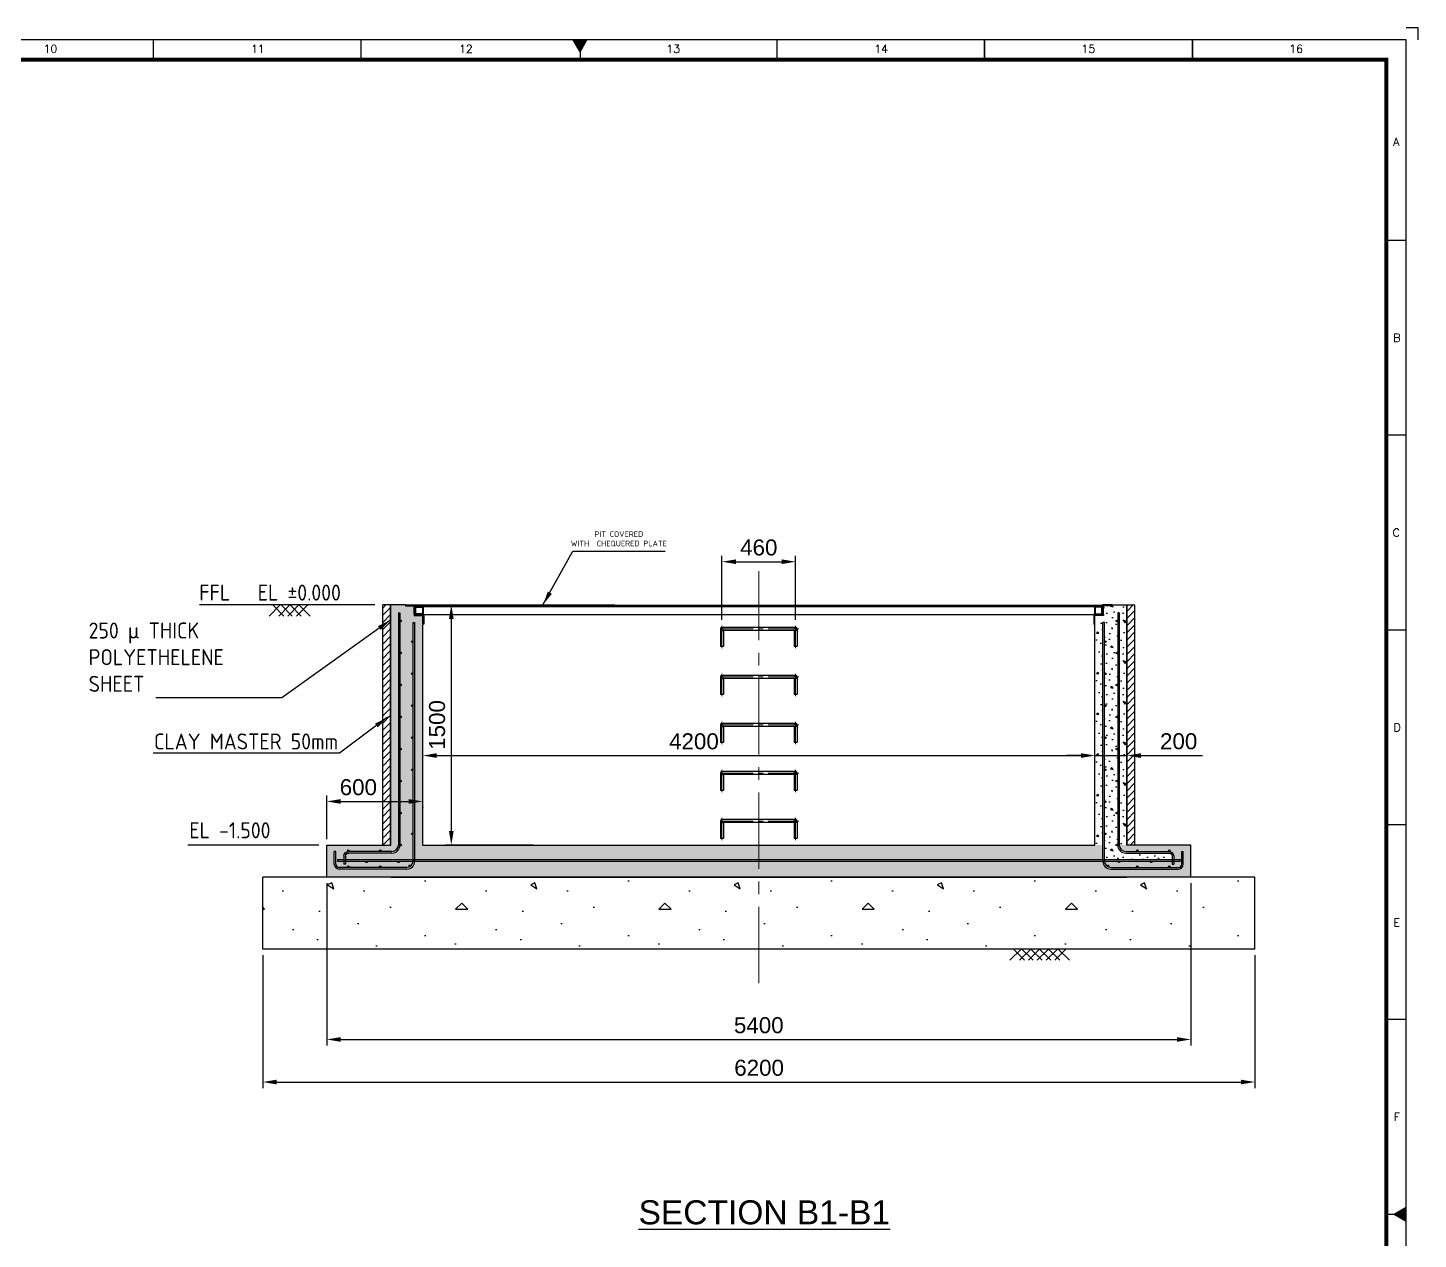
# Model space of a CAD drawing. Header units: millimetres. Extents: x -1055 to 11244, y -20673 to 2560.
# Drawn here: x 2472 to 2819.5, y 290.3 to 593 of the extents above; entities that cross this region are included whole.
import ezdxf
from ezdxf.enums import TextEntityAlignment as Align

# ---------------------------------------------------------------- set-up
doc = ezdxf.new("R2010")
doc.units = ezdxf.units.MM
doc.linetypes.add('CENTER2', pattern=[28.575, 19.05, -3.175, 3.175, -3.175])
doc.linetypes.add('DASHED2', pattern=[9.525, 6.35, -3.175])
doc.layers.add('BORDER', color=6, linetype='Continuous')
doc.styles.add('ACISOTS', font='isocp.shx')
doc.styles.add('ROMANS', font='romans.shx', dxfattribs={"width": 0.8})
doc.styles.get("Standard").update_dxf_attribs({"font": 'arial.ttf'})
doc.dimstyles.new('ISO-25', dxfattribs={"dimtxt": 4, "dimasz": 3.5, "dimexe": 1.5, "dimexo": 1.5, "dimgap": 1.5, "dimtad": 1, "dimtxsty": 'Standard', "dimcen": 0, "dimadec": 0, "dimazin": 0, "dimtfac": 1, "dimtmove": 0, "dimatfit": 3, "dimfxl": 1, "dimarcsym": 0})
pattern_1 = [(0, (4335.601, -10729.784), (0, 10.16), [0, -10.16]), (0, (4335.703, -10733.34), (0, 10.16), [0, -10.16]), (0, (4336.007, -10727.853), (0, 10.16), [0, -10.16]), (338.19859, (4330.7242, -10731.003), (30.48, -10.16), [1.0942655, -53.619009]), (216.869898, (4331.7402, -10731.4095), (30.48, 20.32), [0.508, -50.292]), (130.601295, (4331.3338, -10731.7143), (50.8, -60.96), [0.936706, -92.733866]), (206.56505, (4327.981, -10732.9335), (-10.16, -10.16), [0.2271845, -22.491266]), (326.309932, (4327.7778, -10733.035), (20.32, -10.16), [0.366324, -36.266077]), (108.43495, (4328.0826, -10733.2383), (-10.16, 20.32), [0.321287, -31.807454]), (225, (4334.4834, -10733.9495), (-1e-15, -10.16), [0.431052, -13.9373575]), (0, (4334.179, -10734.254), (10.16, 10.16), [0.6096, -9.5504]), (135, (4334.788, -10734.254), (-10.16, 7e-16), [0.431052, -13.9373575]), (251.56505, (4333.2642, -10727.447), (10.16, 20.32), [0.321287, -31.807454]), (0, (4333.163, -10727.752), (10.16, 10.16), [0.508, -9.652]), (143.130102, (4333.6706, -10727.7519), (-30.48, 20.32), [0.508, -50.292]), (213.690068, (4327.8794, -10727.3455), (20.32, 10.16), [0.366324, -36.266077]), (341.56505, (4327.5746, -10727.5487), (-20.32, 10.16), [0.642575, -31.486166]), (126.869898, (4328.1842, -10727.7519), (20.32, -30.48), [0.508, -50.292]), (0, (4330.826, -10727.752), (0, 10.16), [0, -10.16]), (0, (4328.083, -10730.393), (0, 10.16), [0, -10.16]), (0, (4330.927, -10734.153), (0, 10.16), [0, -10.16]), (0, (4333.671, -10731.003), (0, 10.16), [0, -10.16]), (0, (4330.724, -10729.276), (0, 10.16), [0, -10.16]), (0, (4328.489, -10728.971), (0, 10.16), [0, -10.16]), (0, (4329.403, -10729.581), (0, 10.16), [0, -10.16]), (0, (4328.997, -10732.019), (0, 10.16), [0, -10.16]), (0, (4326.559, -10731.613), (0, 10.16), [0, -10.16]), (0, (4326.66, -10729.276), (0, 10.16), [0, -10.16]), (0, (4326.355, -10727.041), (0, 10.16), [0, -10.16]), (0, (4329.505, -10726.634), (0, 10.16), [0, -10.16]), (0, (4331.74, -10726.228), (0, 10.16), [0, -10.16]), (0, (4335.296, -10726.634), (0, 10.16), [0, -10.16]), (0, (4332.858, -10729.784), (0, 10.16), [0, -10.16]), (0, (4331.842, -10727.955), (0, 10.16), [0, -10.16]), (0, (4332.655, -10732.832), (0, 10.16), [0, -10.16]), (0, (4329.607, -10733.34), (0, 10.16), [0, -10.16]), (0, (4332.655, -10735.575), (0, 10.16), [0, -10.16]), (0, (4329.302, -10734.965), (0, 10.16), [0, -10.16]), (0, (4326.051, -10735.27), (0, 10.16), [0, -10.16]), (0, (4327.27, -10735.778), (0, 10.16), [0, -10.16]), (0, (4327.371, -10734.356), (0, 10.16), [0, -10.16]), (0, (4334.179, -10735.981), (0, 10.16), [0, -10.16]), (0, (4335.398, -10731.816), (0, 10.16), [0, -10.16]), (0, (4334.89, -10728.768), (0, 10.16), [0, -10.16]), (0, (4330.216, -10736.083), (0, 10.16), [0, -10.16])]
pattern_2 = [(45, (4325.949, -10736.2863), (-0.89802561, 0.89802561), [])]

# ---------------------------------------------------------------- blocks, each defined once
blk = doc.blocks.new('*D27800')
at = {"color": 0, "lineweight": -2}
for p, q in [((2570.69, 390.27), (2570.69, 412.62)), ((2574.19, 411.12), (2735.19, 411.12)), ((2738.69, 390.27), (2738.69, 412.62))]:
    blk.add_line(p, q, dxfattribs=at)
at = {"color": 0}
for points in [[(2574.19, 411.71), (2574.19, 410.54), (2570.69, 411.12)], [(2735.19, 410.54), (2735.19, 411.71), (2738.69, 411.12)]]:
    blk.add_solid(points, dxfattribs=at)
at = {"layer": 'Defpoints', "color": 0}
for p in [(2738.69, 411.12), (2570.69, 388.77), (2738.69, 388.77)]:
    blk.add_point(p, dxfattribs=at)
at = {"color": 0, "insert": (2638.48, 414.66), "char_height": 4, "attachment_point": 5}
blk.add_mtext('4200', dxfattribs=at)
blk = doc.blocks.new('A$7E961E121639354')
for p, q in [((0, 6), (6, 6)), ((0, 6), (0, 5.4)), ((0, 5.4), (5.4, 5.4)), ((5.4, 0), (5.4, 5.4)), ((6, 0), (5.4, 0)), ((6, 6), (6, 0))]:
    blk.add_line(p, q)
blk = doc.blocks.new('A$7E961E121812370')
for points in [[(0, 5), (5, 5), (5, 0), (0, 0)], [(0.4, 4.6), (4.6, 4.6), (4.6, 0.4), (0.4, 0.4)]]:
    blk.add_lwpolyline(points, close=True)
blk = doc.blocks.new('*D27805')
at = {"color": 0, "lineweight": -2}
for p, q in [((2570.27, 448.77), (2579.33, 448.77)), ((2577.83, 445.27), (2577.83, 392.27)), ((2598.21, 388.77), (2576.33, 388.77))]:
    blk.add_line(p, q, dxfattribs=at)
at = {"color": 0}
for points in [[(2578.42, 445.27), (2577.25, 445.27), (2577.83, 448.77)], [(2577.25, 392.27), (2578.42, 392.27), (2577.83, 388.77)]]:
    blk.add_solid(points, dxfattribs=at)
at = {"layer": 'Defpoints', "color": 0}
for p in [(2568.77, 448.77), (2577.83, 388.77), (2599.71, 388.77)]:
    blk.add_point(p, dxfattribs=at)
at = {"color": 0, "insert": (2574.29, 418.77), "char_height": 4, "attachment_point": 5, "rotation": 90}
blk.add_mtext('1500', dxfattribs=at)
blk = doc.blocks.new('A$7E971A2C1A1C5')
at = {"color": 3, "linetype": 'CENTER2', "lineweight": 0}
for p, q in [((50, 12), (0, 12)), ((2, 14), (2, 0)), ((48, 0), (48, 14))]:
    blk.add_line(p, q, dxfattribs=at)
for p, q in [((1, 12), (1, 1)), ((48, 13), (2, 13)), ((48, 11), (2, 11)), ((3, 11), (3, 1)), ((47, 11), (47, 1)), ((49, 12), (49, 1)), ((3, 1), (1, 1)), ((49, 1), (47, 1))]:
    blk.add_line(p, q)
for centre, start, end in [((2, 12), 90, 270), ((48, 12), 270, 90)]:
    blk.add_arc(centre, 1, start, end)
at = {"color": 2, "linetype": 'DASHED2', "ltscale": 0.25}
for centre, start, end in [((2, 12), 270, 90), ((48, 12), 90, 270)]:
    blk.add_arc(centre, 1, start, end, dxfattribs=at)
blk = doc.blocks.new('*D27812')
at = {"color": 0, "lineweight": -2}
for p, q in [((2530.69, 361.27), (2530.69, 328.04)), ((2778.69, 361.27), (2778.69, 328.04)), ((2534.19, 329.54), (2775.19, 329.54))]:
    blk.add_line(p, q, dxfattribs=at)
at = {"color": 0}
for points in [[(2534.19, 330.12), (2534.19, 328.95), (2530.69, 329.54)], [(2775.19, 328.95), (2775.19, 330.12), (2778.69, 329.54)]]:
    blk.add_solid(points, dxfattribs=at)
at = {"layer": 'Defpoints', "color": 0}
for p in [(2530.69, 362.77), (2778.69, 362.77), (2778.69, 329.54)]:
    blk.add_point(p, dxfattribs=at)
at = {"color": 0, "insert": (2654.77, 333.08), "char_height": 4, "attachment_point": 5}
blk.add_mtext('6200', dxfattribs=at)
blk = doc.blocks.new('*D27813')
at = {"color": 0, "lineweight": -2}
for p, q in [((2546.69, 390.27), (2546.69, 401.16)), ((2550.19, 399.66), (2567.19, 399.66)), ((2570.69, 398.28), (2570.69, 398.16))]:
    blk.add_line(p, q, dxfattribs=at)
at = {"color": 0}
for points in [[(2550.19, 400.24), (2550.19, 399.07), (2546.69, 399.66)], [(2567.19, 399.07), (2567.19, 400.24), (2570.69, 399.66)]]:
    blk.add_solid(points, dxfattribs=at)
at = {"layer": 'Defpoints', "color": 0}
for p in [(2570.69, 399.78), (2570.69, 399.66), (2546.69, 388.77)]:
    blk.add_point(p, dxfattribs=at)
at = {"color": 0, "insert": (2554.6, 403.2), "char_height": 4, "attachment_point": 5}
blk.add_mtext('600', dxfattribs=at)
blk = doc.blocks.new('*D27814')
at = {"color": 0, "lineweight": -2}
for p, q in [((2546.69, 379.27), (2546.69, 338.68)), ((2762.69, 379.27), (2762.69, 338.68)), ((2550.19, 340.18), (2759.19, 340.18))]:
    blk.add_line(p, q, dxfattribs=at)
at = {"color": 0}
for points in [[(2550.19, 340.76), (2550.19, 339.6), (2546.69, 340.18)], [(2759.19, 339.6), (2759.19, 340.76), (2762.69, 340.18)]]:
    blk.add_solid(points, dxfattribs=at)
at = {"layer": 'Defpoints', "color": 0}
for p in [(2546.69, 380.77), (2762.69, 380.77), (2762.69, 340.18)]:
    blk.add_point(p, dxfattribs=at)
at = {"color": 0, "insert": (2654.69, 343.72), "char_height": 4, "attachment_point": 5}
blk.add_mtext('5400', dxfattribs=at)
blk = doc.blocks.new('*D27815')
at = {"color": 0, "lineweight": -2}
for p, q in [((2645.49, 445.07), (2645.49, 461.07)), ((2648.99, 459.57), (2660.39, 459.57)), ((2663.89, 445.07), (2663.89, 461.07))]:
    blk.add_line(p, q, dxfattribs=at)
at = {"color": 0}
for points in [[(2648.99, 460.15), (2648.99, 458.99), (2645.49, 459.57)], [(2660.39, 458.99), (2660.39, 460.15), (2663.89, 459.57)]]:
    blk.add_solid(points, dxfattribs=at)
at = {"layer": 'Defpoints', "color": 0}
for p in [(2663.89, 459.57), (2645.49, 443.57), (2663.89, 443.57)]:
    blk.add_point(p, dxfattribs=at)
at = {"color": 0, "insert": (2654.69, 463.11), "char_height": 4, "attachment_point": 5}
blk.add_mtext('460', dxfattribs=at)
blk = doc.blocks.new('A1B')
at = {"layer": 'BORDER', "color": 1}
for p, q in [((523.88, 585), (523.88, 590)), ((575.81, 585), (575.81, 590)), ((679.69, 590), (679.69, 585)), ((731.63, 590), (731.63, 585)), ((731.63, 585), (731.63, 590)), ((731.63, 590), (731.63, 585)), ((783.56, 590), (783.56, 585)), ((783.56, 585), (783.56, 590)), ((837, 539.83), (832, 539.83)), ((837, 491.17), (832, 491.17)), ((837, 442.5), (832, 442.5)), ((837, 393.84), (832, 393.84)), ((837, 345.17), (832, 345.17))]:
    blk.add_line(p, q, dxfattribs=at)
at = {"layer": 'BORDER'}
for p, q in [((630.5, 587), (628.77, 590)), ((630.5, 590), (630.5, 585)), ((630.5, 587), (632.23, 590)), ((832, 296.5), (837, 296.5)), ((834, 296.5), (837, 298.23)), ((834, 296.5), (837, 294.77))]:
    blk.add_line(p, q, dxfattribs=at)
at = {"layer": 'BORDER', "color": 1}
blk.add_lwpolyline([(840, 590), (840, 593), (837, 593)], dxfattribs=at)
at = {"layer": 'BORDER'}
blk.add_lwpolyline([(837, 3), (837, 590), (3, 590), (3, 3)], close=True, dxfattribs=at)
at = {"layer": 'BORDER', "const_width": 1}
blk.add_lwpolyline([(8, 8), (832, 8), (832, 585), (8, 585)], close=True, dxfattribs=at)
at = {"layer": 'BORDER'}
for points in [[(632.23, 590), (628.77, 590), (630.5, 587)], [(837, 298.23), (837, 294.77), (834, 296.5)]]:
    blk.add_solid(points, dxfattribs=at)
at = {"layer": 'BORDER', "color": 1, "style": 'ROMANS'}
for s, p in [('10', (498.13, 586.75)), ('11', (549.97, 586.75)), ('12', (601.96, 586.75)), ('13', (653.79, 586.75)), ('14', (705.77, 586.75)), ('15', (757.56, 586.75)), ('16', (809.48, 586.75)), ('A', (834.52, 563.52)), ('B', (834.65, 514.55)), ('C', (834.51, 465.84)), ('D', (834.75, 417.17)), ('E', (834.61, 368.4)), ('F', (834.66, 319.81))]:
    blk.add_text(s, height=2, dxfattribs=at).set_placement(p, align=Align.CENTER)
blk = doc.blocks.new('*D27817')
at = {"color": 0, "lineweight": -2}
for p, q in [((2735.19, 411.13), (2731.69, 411.13)), ((2738.69, 412.62), (2738.69, 412.63)), ((2738.69, 411.13), (2746.69, 411.13)), ((2746.69, 412.62), (2746.69, 412.63)), ((2750.19, 411.13), (2765.59, 411.13))]:
    blk.add_line(p, q, dxfattribs=at)
at = {"color": 0}
for points in [[(2735.19, 410.54), (2735.19, 411.71), (2738.69, 411.13)], [(2750.19, 411.71), (2750.19, 410.54), (2746.69, 411.13)]]:
    blk.add_solid(points, dxfattribs=at)
at = {"layer": 'Defpoints', "color": 0}
for p in [(2738.69, 411.12), (2746.69, 411.13), (2746.69, 411.12)]:
    blk.add_point(p, dxfattribs=at)
at = {"color": 0, "insert": (2759.64, 414.67), "char_height": 4, "attachment_point": 5}
blk.add_mtext('200', dxfattribs=at)

msp = doc.modelspace()

# ---------------------------------------------------------------- hatches: boundary and pattern name
at = {"transparency": 33554687}
h = msp.add_hatch(dxfattribs=at)
h.set_pattern_fill('CONC', color=256, scale=0.4)
h.set_pattern_definition(pattern_1)
h.paths.add_polyline_path([(2742.693379, 382.766698, -0.4142135624), (2740.693379, 384.766698), (2568.693379, 384.766698, -0.4142135624), (2566.693379, 382.766698), (2549.793379, 382.766698, -0.4142135624), (2548.593379, 383.966698), (2548.593379, 387.166698), (2548.993379, 387.166698), (2548.993379, 383.966698, 0.4142135624), (2549.793379, 383.166698), (2566.693379, 383.166698, 0.1305919996), (2567.487594, 383.377733, -3.1297286991), (2567.622078, 383.566698, -0.2061140892), (2567.559533, 383.421418, 0.2550115921), (2568.293379, 384.766698), (2551.393379, 384.766698), (2551.393379, 383.966698), (2550.993379, 383.966698), (2550.993379, 384.766698), (2549.393379, 384.766698), (2549.393379, 385.166698), (2550.993379, 385.166698), (2550.993379, 385.966698, -0.4142135624), (2552.193379, 387.166698), (2562.993379, 387.166698, 0.4142135624), (2564.593379, 388.766698), (2564.593379, 446.766698), (2564.993379, 446.766698), (2564.993379, 388.766698, -0.4142135624), (2562.993379, 386.766698), (2552.193379, 386.766698, 0.4142135624), (2551.393379, 385.966698), (2551.393379, 385.166698), (2568.293379, 385.166698), (2568.293379, 444.366698), (2568.693379, 444.366698), (2568.693379, 385.166698), (2740.693379, 385.166698), (2740.693379, 388.766698), (2570.693379, 388.766698), (2570.693379, 446.126698), (2568.533379, 446.126698), (2568.533379, 446.366698), (2568.533379, 448.526698), (2566.373379, 448.526698), (2566.373379, 448.766698), (2562.693379, 448.766698), (2562.693379, 388.766698), (2546.693379, 388.766698), (2546.693379, 380.766698), (2546.693379, 380.726698), (2562.693379, 380.726698), (2562.693379, 380.766698), (2746.693379, 380.766698), (2746.693379, 380.726698), (2762.693379, 380.726698), (2762.693379, 380.766698), (2762.693379, 388.766698), (2744.793379, 388.766698, 0.4142135624), (2746.393379, 387.166698), (2757.193379, 387.166698, -0.4142135624), (2758.393379, 385.966698), (2758.393379, 385.166698), (2759.993379, 385.166698), (2759.993379, 384.766698), (2758.393379, 384.766698), (2758.393379, 383.966698), (2757.993379, 383.966698), (2757.993379, 384.766698), (2741.093379, 384.766698, 0.2550115921), (2741.827226, 383.421418, -1.519253677), (2742.16468, 383.566698, -0.5157066854), (2741.899165, 383.377733, 0.1305919996), (2742.693379, 383.166698), (2759.593379, 383.166698, 0.4142135624), (2760.393379, 383.966698), (2760.393379, 387.166698), (2760.793379, 387.166698), (2760.793379, 383.966698, -0.4142135624), (2759.593379, 382.766698)])
h.paths.add_polyline_path([(2757.493379, 387.366698, 1), (2757.093379, 387.366698, 1)], flags=16)
h.paths.add_polyline_path([(2552.293379, 387.366698, 1), (2551.893379, 387.366698, 1)], flags=16)
h.paths.add_polyline_path([(2564.993379, 396.766698, 1), (2565.393379, 396.766698, 1)], flags=16)
h.paths.add_polyline_path([(2568.293379, 399.566698, 1), (2567.893379, 399.566698, 1)], flags=16)
h.paths.add_polyline_path([(2568.293379, 391.566698, 1), (2567.893379, 391.566698, 1)], flags=16)
h.paths.add_polyline_path([(2564.993379, 388.766698, 1), (2565.393379, 388.766698, 1)], flags=16)
h.paths.add_polyline_path([(2560.093379, 383.166698, 0.4142135624), (2560.293379, 383.366698, 2.4142135624)], flags=16)
h.paths.add_polyline_path([(2552.093379, 383.166698, 0.4142135624), (2552.293379, 383.366698, 2.4142135624)], flags=16)
h.paths.add_polyline_path([(2560.093379, 387.166698, 0.4142135624), (2560.293379, 387.366698, 2.4142135624)], flags=16)
h.paths.add_polyline_path([(2564.636277, 384.766698, 2.4142135624), (2564.836277, 384.566698, 0.4142135624)], flags=16)
h.paths.add_polyline_path([(2556.636277, 384.766698, 2.4142135624), (2556.836277, 384.566698, 0.4142135624)], flags=16)
h.paths.add_polyline_path([(2564.993379, 404.766698, 1), (2565.393379, 404.766698, 1)], flags=16)
h.paths.add_polyline_path([(2564.993379, 412.766698, 1), (2565.393379, 412.766698, 1)], flags=16)
h.paths.add_polyline_path([(2564.993379, 420.766698, 1), (2565.393379, 420.766698, 1)], flags=16)
h.paths.add_polyline_path([(2564.993379, 428.766698, 1), (2565.393379, 428.766698, 1)], flags=16)
h.paths.add_polyline_path([(2568.293379, 431.566698, 1), (2567.893379, 431.566698, 1)], flags=16)
h.paths.add_polyline_path([(2568.293379, 423.566698, 1), (2567.893379, 423.566698, 1)], flags=16)
h.paths.add_polyline_path([(2568.293379, 415.566698, 1), (2567.893379, 415.566698, 1)], flags=16)
h.paths.add_polyline_path([(2568.293379, 407.566698, 1), (2567.893379, 407.566698, 1)], flags=16)
h.paths.add_polyline_path([(2564.993379, 436.766698, 1), (2565.393379, 436.766698, 1)], flags=16)
h.paths.add_polyline_path([(2564.993379, 444.766698, 1), (2565.393379, 444.766698, 1)], flags=16)
h.paths.add_polyline_path([(2568.293379, 439.566698, 1), (2567.893379, 439.566698, 1)], flags=16)
h.paths.add_polyline_path([(2749.293379, 387.166698, 0.4142135624), (2749.493379, 387.366698, 2.4142135624)], flags=16)
h.paths.add_polyline_path([(2757.293379, 383.166698, 0.4142135624), (2757.493379, 383.366698, 2.4142135624)], flags=16)
h.paths.add_polyline_path([(2749.293379, 383.166698, 0.4142135624), (2749.493379, 383.366698, 2.4142135624)], flags=16)
h.paths.add_polyline_path([(2744.750481, 384.766698, 2.4142135624), (2744.950481, 384.566698, 0.4142135624)], flags=16)
h.paths.add_polyline_path([(2752.750481, 384.766698, 2.4142135624), (2752.950481, 384.566698, 0.4142135624)], flags=16)
h.paths.add_polyline_path([(2574.801009, 416.055647), (2574.801009, 421.477748), (2578.034842, 421.477748), (2578.034842, 416.055647)], flags=9)
h.paths.add_polyline_path([(2651.874826, 416.927933), (2657.511933, 416.927933), (2657.511933, 413.694099), (2651.874826, 413.694099)], flags=9)
h = msp.add_hatch(dxfattribs=at)
h.set_pattern_fill('ANSI31', color=256, scale=0.4)
h.set_pattern_definition(pattern_2)
h.paths.add_polyline_path([(2560.693379, 448.766698), (2560.693379, 443.24026), (2562.653379, 444.9947), (2562.653379, 448.766698)])
h.paths.add_polyline_path([(2560.693379, 443.24026), (2560.693379, 436.4185), (2560.693379, 388.766698), (2562.653379, 388.766698), (2562.653379, 444.9947)])
h = msp.add_hatch(dxfattribs=at)
h.set_pattern_fill('CONC', color=256, scale=0.4)
h.set_pattern_definition(pattern_1)
h.paths.add_polyline_path([(2741.093379, 388.766698), (2743.993379, 388.766698, -1), (2744.393379, 388.766698), (2744.393379, 446.766698), (2744.793379, 446.766698), (2744.793379, 388.766698), (2746.693379, 388.766698), (2746.693379, 448.766698), (2743.013379, 448.766698), (2743.013379, 448.526698), (2740.853379, 448.526698), (2740.853379, 446.366698), (2740.853379, 446.126698), (2738.693379, 446.126698), (2738.693379, 388.766698), (2740.693379, 388.766698), (2740.693379, 444.366698), (2741.093379, 444.366698)])
h.paths.add_polyline_path([(2744.393379, 396.766698, 1), (2743.993379, 396.766698, 1)], flags=16)
h.paths.add_polyline_path([(2741.093379, 399.566698, 1), (2741.493379, 399.566698, 1)], flags=16)
h.paths.add_polyline_path([(2741.093379, 391.566698, 1), (2741.493379, 391.566698, 1)], flags=16)
h.paths.add_polyline_path([(2744.393379, 404.766698, 1), (2743.993379, 404.766698, 1)], flags=16)
h.paths.add_polyline_path([(2744.393379, 412.766698, 1), (2743.993379, 412.766698, 1)], flags=16)
h.paths.add_polyline_path([(2744.393379, 420.766698, 1), (2743.993379, 420.766698, 1)], flags=16)
h.paths.add_polyline_path([(2744.393379, 428.766698, 1), (2743.993379, 428.766698, 1)], flags=16)
h.paths.add_polyline_path([(2741.093379, 431.566698, 1), (2741.493379, 431.566698, 1)], flags=16)
h.paths.add_polyline_path([(2741.093379, 423.566698, 1), (2741.493379, 423.566698, 1)], flags=16)
h.paths.add_polyline_path([(2741.093379, 407.566698, 1), (2741.493379, 407.566698, 1)], flags=16)
h.paths.add_polyline_path([(2741.093379, 415.566698, 1), (2741.493379, 415.566698, 1)], flags=16)
h.paths.add_polyline_path([(2744.393379, 436.766698, 1), (2743.993379, 436.766698, 1)], flags=16)
h.paths.add_polyline_path([(2744.393379, 444.766698, 1), (2743.993379, 444.766698, 1)], flags=16)
h.paths.add_polyline_path([(2741.093379, 439.566698, 1), (2741.493379, 439.566698, 1)], flags=16)
h.paths.add_polyline_path([(2743.993379, 388.766698), (2741.093379, 388.766698), (2741.093379, 385.166698), (2757.993379, 385.166698), (2757.993379, 385.966698, 0.4142135624), (2757.193379, 386.766698), (2746.393379, 386.766698, -0.4142135624), (2744.393379, 388.766698, -1)])
h = msp.add_hatch(dxfattribs=at)
h.set_pattern_fill('ANSI31', color=256, scale=0.4)
h.set_pattern_definition(pattern_2)
h.paths.add_polyline_path([(2748.693379, 388.766698), (2748.693379, 448.766698), (2746.733379, 448.766698), (2746.733379, 388.766698)])
h = msp.add_hatch(dxfattribs=at)
h.set_pattern_fill('CONC', color=256, scale=2)
h.set_pattern_definition([(0, (7361.18, -26833.754), (0, 50.8), [0, -50.8]), (0, (7361.69, -26851.534), (0, 50.8), [0, -50.8]), (0, (7363.213, -26824.1), (0, 50.8), [0, -50.8]), (338.19859, (7336.797, -26839.85), (152.4, -50.8), [5.47133, -268.095045]), (216.869898, (7341.877, -26841.882), (152.4, 101.6), [2.54, -251.46]), (130.601295, (7339.8453, -26843.406), (254, -304.8), [4.68353, -463.66933]), (206.56505, (7323.081, -26849.502), (-50.8, -50.8), [1.13592, -112.45633]), (326.30993, (7322.065, -26850.01), (101.6, -50.8), [1.83162, -181.330385]), (108.43495, (7323.59, -26851.026), (-50.8, 101.6), [1.60644, -159.03727]), (225, (7355.593, -26854.582), (-7e-15, -50.8), [2.15526, -69.68679]), (0, (7354.07, -26856.106), (50.8, 50.8), [3.048, -47.752]), (135, (7357.117, -26856.106), (-50.8, 4e-15), [2.15526, -69.68679]), (251.56505, (7349.497, -26822.07), (50.8, 101.6), [1.60644, -159.03727]), (0, (7348.99, -26823.594), (50.8, 50.8), [2.54, -48.26]), (143.130102, (7351.529, -26823.594), (-152.4, 101.6), [2.54, -251.46]), (213.69007, (7322.573, -26821.562), (101.6, 50.8), [1.83162, -181.330385]), (341.56505, (7321.05, -26822.578), (-101.6, 50.8), [3.21287, -157.43083]), (126.869898, (7324.097, -26823.594), (101.6, -152.4), [2.54, -251.46]), (0, (7337.305, -26823.594), (0, 50.8), [0, -50.8]), (0, (7323.59, -26836.8), (0, 50.8), [0, -50.8]), (0, (7337.813, -26855.6), (0, 50.8), [0, -50.8]), (0, (7351.53, -26839.85), (0, 50.8), [0, -50.8]), (0, (7336.797, -26831.214), (0, 50.8), [0, -50.8]), (0, (7325.62, -26829.69), (0, 50.8), [0, -50.8]), (0, (7330.193, -26832.74), (0, 50.8), [0, -50.8]), (0, (7328.16, -26844.93), (0, 50.8), [0, -50.8]), (0, (7315.97, -26842.9), (0, 50.8), [0, -50.8]), (0, (7316.477, -26831.214), (0, 50.8), [0, -50.8]), (0, (7314.953, -26820.04), (0, 50.8), [0, -50.8]), (0, (7330.7, -26818.006), (0, 50.8), [0, -50.8]), (0, (7341.877, -26815.974), (0, 50.8), [0, -50.8]), (0, (7359.657, -26818.006), (0, 50.8), [0, -50.8]), (0, (7347.465, -26833.754), (0, 50.8), [0, -50.8]), (0, (7342.385, -26824.61), (0, 50.8), [0, -50.8]), (0, (7346.45, -26848.994), (0, 50.8), [0, -50.8]), (0, (7331.21, -26851.534), (0, 50.8), [0, -50.8]), (0, (7346.45, -26862.71), (0, 50.8), [0, -50.8]), (0, (7329.685, -26859.66), (0, 50.8), [0, -50.8]), (0, (7313.43, -26861.186), (0, 50.8), [0, -50.8]), (0, (7319.525, -26863.726), (0, 50.8), [0, -50.8]), (0, (7320.033, -26856.614), (0, 50.8), [0, -50.8]), (0, (7354.07, -26864.74), (0, 50.8), [0, -50.8]), (0, (7360.165, -26843.914), (0, 50.8), [0, -50.8]), (0, (7357.625, -26828.674), (0, 50.8), [0, -50.8]), (0, (7334.257, -26865.25), (0, 50.8), [0, -50.8])])
h.paths.add_polyline_path([(2778.693379, 362.766698), (2778.693379, 380.726698), (2654.693379, 380.726698), (2654.693379, 362.766698)])
h.paths.add_polyline_path([(2654.693379, 362.766698), (2654.693379, 380.726698), (2530.693379, 380.726698), (2530.693379, 362.766698)])
h.paths.add_polyline_path([(2647.792192, 337.12107), (2661.745807, 337.12107), (2661.745807, 329.036486), (2647.792192, 329.036486)], flags=9)
h.paths.add_polyline_path([(2647.727486, 347.763761), (2661.659273, 347.763761), (2661.659273, 339.679177), (2647.727486, 339.679177)], flags=9)
h.paths.add_polyline_path([(2647.727486, 347.763761), (2661.659273, 347.763761), (2661.659273, 339.679177), (2647.727486, 339.679177)], flags=9)

# ---------------------------------------------------------------- linework, layer by layer
at = {"color": 3, "linetype": 'CENTER2', "lineweight": 0}
msp.add_line((2654.693379, 354.244869), (2654.693379, 457.208527), dxfattribs=at)
for p, q in [((2558.693379, 448.766698), (2514.896347, 448.766698)), ((2535.087712, 448.766698), (2532.291713, 445.970699)), ((2533.19028, 448.766698), (2535.986279, 445.970699)), ((2537.494212, 448.766698), (2534.698213, 445.970699)), ((2535.295967, 448.766698), (2538.091966, 445.970699)), ((2539.738736, 448.766698), (2536.942737, 445.970699)), ((2537.540491, 448.766698), (2540.33649, 445.970699)), ((2541.936981, 448.766698), (2539.140983, 445.970699)), ((2539.738736, 448.766698), (2542.534735, 445.970699)), ((2560.693379, 388.766698), (2560.693379, 448.766698)), ((2560.693379, 388.766698), (2560.693379, 448.766698)), ((2566.373379, 448.766698), (2560.693379, 448.766698)), ((2562.653379, 388.766698), (2562.653379, 448.766698)), ((2562.693379, 388.766698), (2562.693379, 448.766698)), ((2562.693379, 388.766698), (2562.693379, 448.766698)), ((2618.733379, 448.686698), (2568.773379, 448.686698)), ((2568.773379, 448.686698), (2740.613379, 448.686698)), ((2570.773379, 448.366698), (2740.613379, 448.366698)), ((2743.013379, 448.766698), (2748.693379, 448.766698)), ((2746.693379, 388.766698), (2746.693379, 448.766698)), ((2746.693379, 388.766698), (2746.693379, 448.766698)), ((2746.733379, 388.766698), (2746.733379, 448.766698)), ((2748.693379, 388.766698), (2748.693379, 448.766698)), ((2748.693379, 388.766698), (2748.693379, 448.766698)), ((2564.593379, 446.766698), (2564.593379, 388.766698)), ((2564.593379, 446.766698), (2564.993379, 446.766698)), ((2564.993379, 446.766698), (2564.993379, 388.766698)), ((2570.693379, 388.766698), (2570.693379, 446.366698)), ((2570.693379, 388.766698), (2570.693379, 446.126698)), ((2570.933379, 446.366698), (2740.613379, 446.366698)), ((2738.693379, 388.766698), (2738.693379, 446.126698)), ((2738.693379, 388.766698), (2738.693379, 446.126698)), ((2744.793379, 446.766698), (2744.393379, 446.766698)), ((2744.393379, 446.766698), (2744.393379, 388.766698)), ((2744.793379, 446.766698), (2744.793379, 388.766698)), ((2568.293379, 384.766698), (2568.293379, 444.366698)), ((2568.293379, 444.366698), (2568.693379, 444.366698)), ((2568.693379, 384.766698), (2568.693379, 444.366698)), ((2740.693379, 384.766698), (2740.693379, 444.366698)), ((2741.093379, 444.366698), (2740.693379, 444.366698)), ((2741.093379, 384.766698), (2741.093379, 444.366698)), ((2544.693379, 388.766698), (2512.00714, 388.766698)), ((2546.693379, 388.766698), (2562.693379, 388.766698)), ((2546.693379, 380.766698), (2546.693379, 388.766698)), ((2548.993379, 387.166698), (2548.593379, 387.166698)), ((2548.593379, 383.966698), (2548.593379, 387.166698)), ((2548.993379, 383.966698), (2548.993379, 387.166698)), ((2550.993379, 385.966698), (2550.993379, 383.966698)), ((2551.393379, 385.966698), (2551.393379, 383.966698)), ((2562.993379, 387.166698), (2552.193379, 387.166698)), ((2562.993379, 386.766698), (2552.193379, 386.766698)), ((2570.693379, 388.766698), (2738.693379, 388.766698)), ((2746.393379, 387.166698), (2757.193379, 387.166698)), ((2746.393379, 386.766698), (2757.193379, 386.766698)), ((2762.693379, 388.766698), (2746.693379, 388.766698)), ((2757.993379, 385.966698), (2757.993379, 383.966698)), ((2758.393379, 385.966698), (2758.393379, 383.966698)), ((2760.393379, 387.166698), (2760.793379, 387.166698)), ((2760.393379, 383.966698), (2760.393379, 387.166698)), ((2760.793379, 383.966698), (2760.793379, 387.166698)), ((2762.693379, 380.766698), (2762.693379, 388.766698)), ((2549.393379, 385.166698), (2759.993379, 385.166698)), ((2549.393379, 385.166698), (2549.393379, 384.766698)), ((2549.393379, 384.766698), (2759.993379, 384.766698)), ((2566.693379, 383.166698), (2549.793379, 383.166698)), ((2566.693379, 382.766698), (2549.793379, 382.766698)), ((2551.393379, 383.966698), (2550.993379, 383.966698)), ((2742.693379, 383.166698), (2759.593379, 383.166698)), ((2742.693379, 382.766698), (2759.593379, 382.766698)), ((2757.993379, 383.966698), (2758.393379, 383.966698)), ((2759.993379, 385.166698), (2759.993379, 384.766698)), ((2530.693379, 362.766698), (2530.693379, 380.766698)), ((2778.693379, 380.766698), (2530.693379, 380.766698)), ((2778.693379, 380.726698), (2530.693379, 380.726698)), ((2562.693379, 380.766698), (2746.693379, 380.766698)), ((2778.693379, 362.766698), (2778.693379, 380.766698)), ((2778.693379, 362.766698), (2530.693379, 362.766698)), ((2720.243451, 362.766698), (2717.447452, 359.970699)), ((2718.346018, 362.766698), (2721.142017, 359.970699)), ((2722.64995, 362.766698), (2719.853952, 359.970699)), ((2720.451705, 362.766698), (2723.247704, 359.970699)), ((2724.894474, 362.766698), (2722.098476, 359.970699)), ((2722.696229, 362.766698), (2725.492228, 359.970699)), ((2727.09272, 362.766698), (2724.296721, 359.970699)), ((2724.894474, 362.766698), (2727.690473, 359.970699)), ((2729.337244, 362.766698), (2726.541245, 359.970699)), ((2727.138998, 362.766698), (2729.934997, 359.970699)), ((2731.442931, 362.766698), (2728.646932, 359.970699)), ((2729.545498, 362.766698), (2732.341497, 359.970699))]:
    msp.add_line(p, q)
for centre in [(2565.193379, 444.766698), (2744.193379, 444.766698), (2568.093379, 439.566698), (2741.293379, 439.566698), (2565.193379, 436.766698), (2744.193379, 436.766698), (2568.093379, 431.566698), (2741.293379, 431.566698), (2565.193379, 428.766698), (2744.193379, 428.766698), (2565.193379, 420.766698), (2568.093379, 423.566698), (2741.293379, 423.566698), (2744.193379, 420.766698), (2568.093379, 415.566698), (2741.293379, 415.566698), (2565.193379, 412.766698), (2744.193379, 412.766698), (2568.093379, 407.566698), (2741.293379, 407.566698), (2565.193379, 404.766698), (2744.193379, 404.766698), (2568.093379, 399.566698), (2741.293379, 399.566698), (2565.193379, 396.766698), (2744.193379, 396.766698), (2568.093379, 391.566698), (2741.293379, 391.566698), (2552.093379, 387.366698), (2560.093379, 387.366698), (2565.193379, 388.766698), (2744.193379, 388.766698), (2749.293379, 387.366698), (2757.293379, 387.366698), (2552.093379, 383.366698), (2556.636277, 384.566698), (2560.093379, 383.366698), (2564.636277, 384.566698), (2567.422078, 383.566698), (2741.96468, 383.566698), (2744.750481, 384.566698), (2749.293379, 383.366698), (2752.750481, 384.566698), (2757.293379, 383.366698)]:
    msp.add_circle(centre, 0.2)
at = {"extrusion": (0, 0, -1)}
for centre, radius, start, end in [((-2552.193379, 385.966698), 1.2, 0, 90), ((-2552.193379, 385.966698), 0.8, 0, 90), ((-2757.193379, 385.966698), 1.2, 90, 180), ((-2757.193379, 385.966698), 0.8, 90, 180)]:
    msp.add_arc(centre, radius, start, end, dxfattribs=at)
for centre, radius, start, end in [((2562.993379, 388.766698), 1.6, 270, 0), ((2562.993379, 388.766698), 2, 270, 0), ((2746.393379, 388.766698), 2, 180, 270), ((2746.393379, 388.766698), 1.6, 180, 270), ((2549.793379, 383.966698), 1.2, 180, 270), ((2549.793379, 383.966698), 0.8, 180, 270), ((2566.693379, 384.766698), 1.6, 270, 0), ((2566.693379, 384.766698), 2, 270, 0), ((2742.693379, 384.766698), 2, 180, 270), ((2742.693379, 384.766698), 1.6, 180, 270), ((2759.593379, 383.966698), 0.8, 270, 0), ((2759.593379, 383.966698), 1.2, 270, 0)]:
    msp.add_arc(centre, radius, start, end)

# ---------------------------------------------------------------- block references
msp.add_blockref('A1B', (1979.509272, 0))
at = {"yscale": 0.4, "zscale": 0.4}
for name, p, xscale in [('A$7E961E121639354', (2566.373379, 446.366698), 0.4), ('A$7E961E121812370', (2568.773379, 446.366698), 0.4), ('A$7E961E121812370', (2740.613379, 446.366698), -0.4), ('A$7E961E121639354', (2743.013379, 446.366698), -0.4), ('A$7E961E121639354', (2568.533379, 443.966698), 0.4), ('A$7E961E121639354', (2740.853379, 443.966698), -0.4), ('A$7E971A2C1A1C5', (2644.693379, 437.966698), 0.4), ('A$7E971A2C1A1C5', (2644.693379, 425.966698), 0.4), ('A$7E971A2C1A1C5', (2644.693379, 413.966698), 0.4), ('A$7E971A2C1A1C5', (2644.693379, 401.966698), 0.4), ('A$7E971A2C1A1C5', (2644.693379, 389.966698), 0.4)]:
    msp.add_blockref(name, p, dxfattribs=dict(at, xscale=xscale))

# ---------------------------------------------------------------- texts
at = {"color": 130}
msp.add_text('%%USECTION B1-B1', height=6, dxfattribs=at).set_placement((2624.63428, 296.979524), align=Align.MIDDLE_LEFT)
at = {"attachment_point": 5, "style": 'ACISOTS'}
for s, insert, char_height in [('PIT COVERED\\PWITH ^ICHEQUERED PLATE', (2619.703978, 465.291653), 1.4), ('FFL   EL %%P0.000', (2532.535883, 451.849166), 4), ('\\pxql;250 µ THICK \\PPOLYETHELENE\\PSHEET', (2504.07712, 435.711237), 4), ('CLAY MASTER 50mm', (2526.53787, 414.640299), 4), ('EL -1.500', (2522.49378, 392.446706), 4)]:
    msp.add_mtext(s, dxfattribs=dict(at, insert=insert, char_height=char_height))

# ---------------------------------------------------------------- dimensions: what is measured, and where the dimension line sits
for base, p1, p2, picture, middle in [((2663.893379, 459.568957), (2645.493379, 443.566698), (2663.893379, 443.566698), '*D27815', (2654.693379, 463.111249)), ((2746.693379, 411.12574), (2738.693379, 411.121943), (2746.693379, 411.121943), '*D27817', (2759.639491, 414.668032))]:
    dim = msp.add_linear_dim(base=base, p1=p1, p2=p2, dimstyle='ISO-25', override={"dimtxt": 4, "dimdec": 0, "dimlfac": 25})
    dim.commit()
    dim.dimension.update_dxf_attribs({"geometry": picture, "text_midpoint": middle})
dim = msp.add_linear_dim(base=(2577.834842, 388.766698), p1=(2568.773379, 448.766698), p2=(2599.709192, 388.766698), angle=90, dimstyle='ISO-25', override={"dimtxt": 4, "dimdec": 0, "dimlfac": 25})
dim.commit()
dim.dimension.update_dxf_attribs({"geometry": '*D27805', "text_midpoint": (2577.834842, 418.766698), "dimtype": 160})
for base, p1, p2, picture, middle in [((2738.693379, 411.121943), (2570.693379, 388.766698), (2738.693379, 388.766698), '*D27800', (2638.475801, 411.121943)), ((2570.693379, 399.655849), (2546.693379, 388.766698), (2570.693379, 399.78242), '*D27813', (2554.60454, 399.655849)), ((2762.693379, 340.179177), (2546.693379, 380.766698), (2762.693379, 380.766698), '*D27814', (2654.693379, 340.179177)), ((2778.693379, 329.536486), (2530.693379, 362.766698), (2778.693379, 362.766698), '*D27812', (2654.769, 329.536486))]:
    dim = msp.add_linear_dim(base=base, p1=p1, p2=p2, dimstyle='ISO-25', override={"dimtxt": 4, "dimdec": 0, "dimlfac": 25})
    dim.commit()
    dim.dimension.update_dxf_attribs({"geometry": picture, "text_midpoint": middle, "dimtype": 160})

# ---------------------------------------------------------------- leaders
for points, override in [([(2600.740335, 448.766698), (2608.228444, 462.232508), (2631.252595, 462.232508)], {"dimtad": 0}), ([(2562.693379, 445.030505), (2535.444998, 425.542554), (2504.00452, 425.542554)], {"dimgap": 1.5, "dimtad": 0}), ([(2561.921996, 420.723567), (2549.859434, 411.740609), (2503.274836, 411.740609)], {"dimgap": 1.5, "dimtad": 0})]:
    msp.add_leader(points, dimstyle='ISO-25', override=override)

doc.saveas('drawing.dxf')
